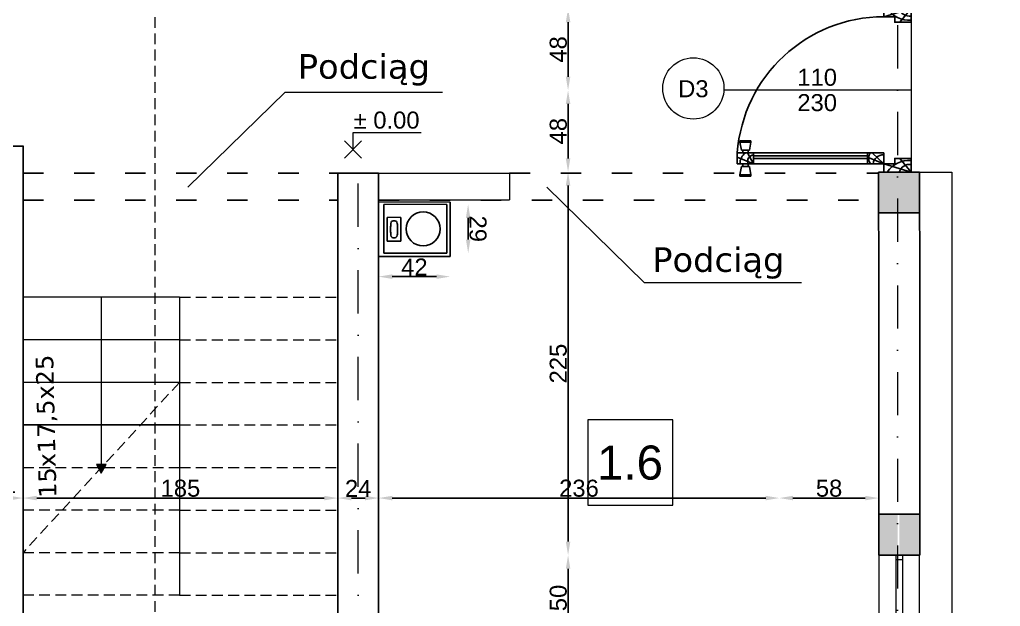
# Model space of a CAD drawing. Header units: millimetres. Extents: x -815 to 1867, y -539 to 1146.
# Drawn here: x 492 to 1068, y 131 to 476 of the extents above; entities that cross this region are included whole.
import ezdxf

# ---------------------------------------------------------------- set-up
doc = ezdxf.new("R2010")
doc.units = ezdxf.units.MM
for name, pattern in [('ACAD_ISO03W100', [30, 12, -18]), ('DASHED2', [9.525, 6.35, -3.175]), ('KRESKAKROPKAX2', [50.8, 25.4, -12.7, 0, -12.7])]:
    doc.linetypes.add(name, pattern=pattern)
for name, color, linetype in [('Drzwi', 7, 'Continuous'), ('Izolacja', 7, 'Continuous'), ('opis', 8, 'Continuous'), ('Osie', 1, 'KRESKAKROPKAX2'), ('Przekrój', 7, 'Continuous'), ('sciany', 7, 'Continuous'), ('Tabelka', 7, 'Continuous'), ('Wentylacka', 8, 'Continuous'), ('Ściany Nośne', 7, 'Continuous')]:
    doc.layers.add(name, color=color, linetype=linetype)
for name, color, linetype, lineweight in [('SCHODY', 255, 'Continuous', 30), ('stolarka', 255, 'Continuous', 13), ('wewnetrzne', 7, 'Continuous', 30), ('wymiary', 201, 'Continuous', 13)]:
    doc.layers.add(name, color=color, linetype=linetype, lineweight=lineweight)
doc.styles.add('Opisowy', font='arial.ttf')
doc.styles.get("Standard").update_dxf_attribs({"font": 'arial.ttf'})
doc.styles.add('style1', font='simplex.shx')
doc.dimstyles.new('ISO-25', dxfattribs={"dimtxt": 12, "dimasz": 10, "dimexe": 1.25, "dimexo": 0.625, "dimtad": 1, "dimdec": 0, "dimtxsty": 'Standard', "dimblk": 'OBLIQUE', "dimcen": 2.5, "dimadec": 0, "dimazin": 0, "dimtfac": 1, "dimtdec": 0, "dimtmove": 0, "dimatfit": 3, "dimfxl": 1, "dimarcsym": 0})
doc.dimstyles.new('wnetrze', dxfattribs={"dimtxt": 10, "dimasz": 8, "dimexe": 1.25, "dimexo": 0.625, "dimtad": 1, "dimdec": 0, "dimtxsty": 'Standard', "dimblk1": 'OBLIQUE', "dimcen": 2.5, "dimadec": 0, "dimazin": 0, "dimtfac": 1, "dimtdec": 0, "dimtmove": 0, "dimatfit": 3, "dimfxl": 1, "dimarcsym": 0})

# ---------------------------------------------------------------- blocks, each defined once
blk = doc.blocks.new('D-01-600')
for p, q in [((-15, 588.5), (-15, 628.5)), ((-10, 628.5), (-15, 628.5)), ((20, 623.5), (-10, 628.5)), ((-10, 588.5), (-10, 628.5)), ((20, 593.5), (20, 623.5)), ((30, 618.5), (20, 618.5)), ((30, 638.5), (70, 638.5)), ((30, 578.5), (30, 638.5)), ((30, 578.5), (54.1, 638.5)), ((70, 578.5), (70, 638.5)), ((70, 618.5), (80, 618.5)), ((80, 623.5), (110, 628.5)), ((80, 593.5), (80, 623.5)), ((110, 588.5), (110, 628.5)), ((110, 628.5), (115, 628.5)), ((115, 588.5), (115, 628.5)), ((-10, 588.5), (-15, 588.5)), ((20, 593.5), (-10, 588.5)), ((30, 598.5), (20, 598.5)), ((30, 578.5), (70, 601)), ((30, 160), (30, 578.5)), ((30, 578.5), (70, 578.5)), ((50, 160), (50, 578.5)), ((60, 160), (60, 578.5)), ((70, 598.5), (80, 598.5)), ((70, 160), (70, 578.5)), ((80, 593.5), (110, 588.5)), ((110, 588.5), (115, 588.5)), ((30, 160), (70, 160)), ((30, 160), (30, 100)), ((30, 100), (54.1, 160)), ((70, 160), (70, 100)), ((30, 100), (70, 142.5)), ((30, 100), (0, 0)), ((30, 100), (70, 100)), ((570, 100), (600, 0)), ((0, 0), (50, 40.7)), ((600, 0), (550, 40.7))]:
    blk.add_line(p, q)
for points in [[(30, 60), (30, 100), (0, 100), (0, 0), (50, 0), (50, 60)], [(570, 60), (570, 100), (600, 100), (600, 0), (550, 0), (550, 60)]]:
    blk.add_lwpolyline(points, close=True)
for centre, radius, start, end in [((34.1, 585.9), 42, 31.3101, 95.6269), ((30, 100), 540, 0, 85.752), ((39.4, 576), 24.2, 6.0418, 112.8937), ((50, 121.4), 34.3, 54.3272, 125.7567), ((24.1, 100.8), 39.4, 358.8582, 81.3705), ((-53.7, 7.7), 96.3, 355.3922, 56.0902), ((653.7, 7.7), 96.3, 123.9098, 184.6078), ((-12.7, 4.4), 41, 353.8612, 71.9572), ((612.7, 4.4), 41, 108.0428, 186.1388)]:
    blk.add_arc(centre, radius, start, end)
blk = doc.blocks.new('_Oblique')
at = {"color": 0, "linetype": 'ByBlock', "lineweight": -2}
blk.add_line((-0.5, -0.5), (0.5, 0.5), dxfattribs=at)
blk = doc.blocks.new('*D47')
at = {"layer": 'Defpoints', "color": 0, "transparency": 16777216}
for p in [(1040, 860.46), (1356.86, 860.46), (1040, 16.46)]:
    blk.add_point(p, dxfattribs=at)
at = {"layer": 'wymiary', "color": 0, "lineweight": -2, "transparency": 16777216}
blk.add_line((1356.86, 16.46), (1356.86, 860.46), dxfattribs=at)
at = {"layer": 'wymiary', "color": 0, "lineweight": -2, "transparency": 16777216, "xscale": 10, "yscale": 10, "zscale": 10}
for p, rotation in [((1356.86, 860.46), 90), ((1356.86, 16.46), 270)]:
    blk.add_blockref('_Oblique', p, dxfattribs=dict(at, rotation=rotation))
at = {"layer": 'wymiary', "color": 0, "lineweight": 13, "transparency": 16777216, "insert": (1350.11, 438.46), "char_height": 12, "attachment_point": 5, "rotation": 90}
blk.add_mtext('844', dxfattribs=at)
blk = doc.blocks.new('*D49')
at = {"layer": 'Defpoints', "color": 0, "transparency": 16777216}
for p in [(1008, 828.46), (1325.84, 828.46), (1008, 48.46)]:
    blk.add_point(p, dxfattribs=at)
at = {"layer": 'wymiary', "color": 0, "lineweight": -2, "transparency": 16777216}
blk.add_line((1325.84, 48.46), (1325.84, 828.46), dxfattribs=at)
at = {"layer": 'wymiary', "color": 0, "lineweight": -2, "transparency": 16777216, "xscale": 10, "yscale": 10, "zscale": 10}
for p, rotation in [((1325.84, 828.46), 90), ((1325.84, 48.46), 270)]:
    blk.add_blockref('_Oblique', p, dxfattribs=dict(at, rotation=rotation))
at = {"layer": 'wymiary', "color": 0, "lineweight": 13, "transparency": 16777216, "insert": (1319.09, 438.46), "char_height": 12, "attachment_point": 5, "rotation": 90}
blk.add_mtext('780', dxfattribs=at)
blk = doc.blocks.new('*D52')
at = {"layer": 'Defpoints', "color": 0, "transparency": 16777216}
for p in [(996, 816.46), (1301.26, 816.46), (997.02, 60.38)]:
    blk.add_point(p, dxfattribs=at)
at = {"layer": 'wymiary', "color": 0, "lineweight": -2, "transparency": 16777216}
blk.add_line((1301.26, 60.38), (1301.26, 816.46), dxfattribs=at)
at = {"layer": 'wymiary', "color": 0, "lineweight": -2, "transparency": 16777216, "xscale": 10, "yscale": 10, "zscale": 10}
for p, rotation in [((1301.26, 816.46), 90), ((1301.26, 60.38), 270)]:
    blk.add_blockref('_Oblique', p, dxfattribs=dict(at, rotation=rotation))
at = {"layer": 'wymiary', "color": 0, "lineweight": 13, "transparency": 16777216, "insert": (1294.5, 438.42), "char_height": 12, "attachment_point": 5, "rotation": 90}
blk.add_mtext('756', dxfattribs=at)
blk = doc.blocks.new('*D55')
at = {"layer": 'Defpoints', "color": 0, "transparency": 16777216}
for p in [(1015.94, 434), (1015.94, 110.7), (1278.58, 110.7)]:
    blk.add_point(p, dxfattribs=at)
at = {"layer": 'wymiary', "color": 0, "lineweight": -2, "transparency": 16777216}
blk.add_line((1278.58, 434), (1278.58, 110.7), dxfattribs=at)
at = {"layer": 'wymiary', "color": 0, "lineweight": -2, "transparency": 16777216, "xscale": 10, "yscale": 10, "zscale": 10}
for p, rotation in [((1278.58, 434), 90), ((1278.58, 110.7), 270)]:
    blk.add_blockref('_Oblique', p, dxfattribs=dict(at, rotation=rotation))
at = {"layer": 'wymiary', "color": 0, "lineweight": 13, "transparency": 16777216, "insert": (1271.82, 272.35), "char_height": 12, "attachment_point": 5, "rotation": 90}
blk.add_mtext('323', dxfattribs=at)
blk = doc.blocks.new('*D56')
at = {"layer": 'Defpoints', "color": 0, "transparency": 16777216}
for p in [(1015.94, 860.46), (1278.58, 860.46), (1015.94, 434)]:
    blk.add_point(p, dxfattribs=at)
at = {"layer": 'wymiary', "color": 0, "lineweight": -2, "transparency": 16777216}
blk.add_line((1278.58, 434), (1278.58, 860.46), dxfattribs=at)
at = {"layer": 'wymiary', "color": 0, "lineweight": -2, "transparency": 16777216, "xscale": 10, "yscale": 10, "zscale": 10}
for p, rotation in [((1278.58, 860.46), 90), ((1278.58, 434), 270)]:
    blk.add_blockref('_Oblique', p, dxfattribs=dict(at, rotation=rotation))
at = {"layer": 'wymiary', "color": 0, "lineweight": 13, "transparency": 16777216, "insert": (1271.83, 647.23), "char_height": 12, "attachment_point": 5, "rotation": 90}
blk.add_mtext('426', dxfattribs=at)
blk = doc.blocks.new('*D58')
at = {"layer": 'Defpoints', "color": 0, "transparency": 16777216}
for p in [(1020.9, 161.02), (1020.99, 36.46), (1256.88, 36.46)]:
    blk.add_point(p, dxfattribs=at)
at = {"layer": 'wymiary', "color": 0, "lineweight": -2, "transparency": 16777216}
blk.add_line((1256.88, 161.02), (1256.88, 36.46), dxfattribs=at)
at = {"layer": 'wymiary', "color": 0, "lineweight": -2, "transparency": 16777216, "xscale": 10, "yscale": 10, "zscale": 10}
for p, rotation in [((1256.88, 161.02), 90), ((1256.88, 36.46), 270)]:
    blk.add_blockref('_Oblique', p, dxfattribs=dict(at, rotation=rotation))
at = {"layer": 'wymiary', "color": 0, "lineweight": 13, "transparency": 16777216, "insert": (1250.13, 98.74), "char_height": 12, "attachment_point": 5, "rotation": 90}
blk.add_mtext('125', dxfattribs=at)
blk = doc.blocks.new('*D59')
at = {"layer": 'Defpoints', "color": 0, "transparency": 16777216}
for p in [(1021.02, 386), (1256.88, 386), (1021.02, 161.02)]:
    blk.add_point(p, dxfattribs=at)
at = {"layer": 'wymiary', "color": 0, "lineweight": -2, "transparency": 16777216}
blk.add_line((1256.88, 161.02), (1256.88, 386), dxfattribs=at)
at = {"layer": 'wymiary', "color": 0, "lineweight": -2, "transparency": 16777216, "xscale": 10, "yscale": 10, "zscale": 10}
for p, rotation in [((1256.88, 386), 90), ((1256.88, 161.02), 270)]:
    blk.add_blockref('_Oblique', p, dxfattribs=dict(at, rotation=rotation))
at = {"layer": 'wymiary', "color": 0, "lineweight": 13, "transparency": 16777216, "insert": (1250.13, 273.51), "char_height": 12, "attachment_point": 5, "rotation": 90}
blk.add_mtext('225', dxfattribs=at)
blk = doc.blocks.new('*D60')
at = {"layer": 'Defpoints', "color": 0, "transparency": 16777216}
for p in [(1040, 482), (1256.88, 482), (1040, 386)]:
    blk.add_point(p, dxfattribs=at)
at = {"layer": 'wymiary', "color": 0, "lineweight": -2, "transparency": 16777216}
blk.add_line((1256.88, 386), (1256.88, 482), dxfattribs=at)
at = {"layer": 'wymiary', "color": 0, "lineweight": -2, "transparency": 16777216, "xscale": 10, "yscale": 10, "zscale": 10}
for p, rotation in [((1256.88, 482), 90), ((1256.88, 386), 270)]:
    blk.add_blockref('_Oblique', p, dxfattribs=dict(at, rotation=rotation))
at = {"layer": 'wymiary', "color": 0, "lineweight": 13, "transparency": 16777216, "insert": (1250.13, 434), "char_height": 12, "attachment_point": 5, "rotation": 90}
blk.add_mtext('96', dxfattribs=at)
blk = doc.blocks.new('*D93')
at = {"layer": 'Defpoints', "color": 0, "transparency": 16777216}
for p in [(703, 336.31), (745.05, 336.31), (703, 324.57)]:
    blk.add_point(p, dxfattribs=at)
at = {"layer": 'wymiary', "color": 0, "lineweight": -2, "transparency": 16777216}
blk.add_line((737.05, 324.57), (711, 324.57), dxfattribs=at)
at = {"layer": 'wymiary', "color": 0, "transparency": 16777216}
for points in [[(711, 325.9), (711, 323.23), (703, 324.57)], [(737.05, 325.9), (737.05, 323.23), (745.05, 324.57)]]:
    blk.add_solid(points, dxfattribs=at)
at = {"layer": 'wymiary', "color": 0, "lineweight": 13, "transparency": 16777216, "insert": (724.03, 330.21), "char_height": 10, "attachment_point": 5}
blk.add_mtext('42', dxfattribs=at)
blk = doc.blocks.new('*D94')
at = {"layer": 'Defpoints', "color": 0, "transparency": 16777216}
for p in [(742.99, 366.98), (743.05, 338.3), (755.64, 338.33)]:
    blk.add_point(p, dxfattribs=at)
at = {"layer": 'wymiary', "color": 0, "lineweight": -2, "transparency": 16777216}
blk.add_line((755.6, 359.01), (755.63, 346.33), dxfattribs=at)
at = {"layer": 'wymiary', "color": 0, "transparency": 16777216}
for points in [[(756.93, 359.01), (754.27, 359), (755.58, 367.01)], [(756.96, 346.34), (754.29, 346.33), (755.64, 338.33)]]:
    blk.add_solid(points, dxfattribs=at)
at = {"layer": 'wymiary', "color": 0, "lineweight": 13, "transparency": 16777216, "insert": (761.34, 352.68), "char_height": 10, "attachment_point": 5, "rotation": 270.12423}
blk.add_mtext('29', dxfattribs=at)
blk = doc.blocks.new('*D99')
at = {"layer": 'Defpoints', "color": 0, "transparency": 16777216}
for p in [(470, 195.78), (494, 195.78), (494, 194.53)]:
    blk.add_point(p, dxfattribs=at)
at = {"layer": 'wymiary', "color": 0, "lineweight": -2, "transparency": 16777216}
blk.add_line((478, 194.53), (486, 194.53), dxfattribs=at)
at = {"layer": 'wymiary', "color": 0, "transparency": 16777216}
for points in [[(478, 195.86), (478, 193.19), (470, 194.53)], [(486, 195.86), (486, 193.19), (494, 194.53)]]:
    blk.add_solid(points, dxfattribs=at)
at = {"layer": 'wymiary', "color": 0, "lineweight": 13, "transparency": 16777216, "insert": (482, 200.17), "char_height": 10, "attachment_point": 5}
blk.add_mtext('24', dxfattribs=at)
blk = doc.blocks.new('*D100')
at = {"layer": 'Defpoints', "color": 0, "transparency": 16777216}
for p in [(494, 193.28), (679, 194.53), (679, 193.28)]:
    blk.add_point(p, dxfattribs=at)
at = {"layer": 'wymiary', "color": 0, "lineweight": -2, "transparency": 16777216}
blk.add_line((502, 194.53), (671, 194.53), dxfattribs=at)
at = {"layer": 'wymiary', "color": 0, "transparency": 16777216}
for points in [[(502, 195.86), (502, 193.19), (494, 194.53)], [(671, 195.86), (671, 193.19), (679, 194.53)]]:
    blk.add_solid(points, dxfattribs=at)
at = {"layer": 'wymiary', "color": 0, "lineweight": 13, "transparency": 16777216, "insert": (586.5, 200.26), "char_height": 10, "attachment_point": 5}
blk.add_mtext('185', dxfattribs=at)
blk = doc.blocks.new('*D101')
at = {"layer": 'Defpoints', "color": 0, "transparency": 16777216}
for p in [(679, 194.53), (703, 194.53), (703, 194.53)]:
    blk.add_point(p, dxfattribs=at)
at = {"layer": 'wymiary', "color": 0, "lineweight": -2, "transparency": 16777216}
blk.add_line((687, 194.53), (695, 194.53), dxfattribs=at)
at = {"layer": 'wymiary', "color": 0, "transparency": 16777216}
for points in [[(687, 195.86), (687, 193.19), (679, 194.53)], [(695, 195.86), (695, 193.19), (703, 194.53)]]:
    blk.add_solid(points, dxfattribs=at)
at = {"layer": 'wymiary', "color": 0, "lineweight": 13, "transparency": 16777216, "insert": (691, 200.17), "char_height": 10, "attachment_point": 5}
blk.add_mtext('24', dxfattribs=at)
blk = doc.blocks.new('*D102')
at = {"layer": 'Defpoints', "color": 0, "transparency": 16777216}
for p in [(703, 194.53), (703, 60.46), (938.51, 60.34)]:
    blk.add_point(p, dxfattribs=at)
at = {"layer": 'wymiary', "color": 0, "lineweight": -2, "transparency": 16777216}
blk.add_line((930.51, 194.53), (711, 194.53), dxfattribs=at)
at = {"layer": 'wymiary', "color": 0, "transparency": 16777216}
for points in [[(711, 195.86), (711, 193.19), (703, 194.53)], [(930.51, 195.86), (930.51, 193.19), (938.51, 194.53)]]:
    blk.add_solid(points, dxfattribs=at)
at = {"layer": 'wymiary', "color": 0, "lineweight": 13, "transparency": 16777216, "insert": (820.75, 200.26), "char_height": 10, "attachment_point": 5}
blk.add_mtext('236', dxfattribs=at)
blk = doc.blocks.new('*D103')
at = {"layer": 'Defpoints', "color": 0, "transparency": 16777216}
for p in [(938.51, 194.53), (997, 195.78), (997, 194.53)]:
    blk.add_point(p, dxfattribs=at)
at = {"layer": 'wymiary', "color": 0, "lineweight": -2, "transparency": 16777216}
blk.add_line((946.51, 194.53), (989, 194.53), dxfattribs=at)
at = {"layer": 'wymiary', "color": 0, "transparency": 16777216}
for points in [[(946.51, 195.86), (946.51, 193.19), (938.51, 194.53)], [(989, 195.86), (989, 193.19), (997, 194.53)]]:
    blk.add_solid(points, dxfattribs=at)
at = {"layer": 'wymiary', "color": 0, "lineweight": 13, "transparency": 16777216, "insert": (967.75, 200.26), "char_height": 10, "attachment_point": 5}
blk.add_mtext('58', dxfattribs=at)
blk = doc.blocks.new('*D110')
at = {"layer": 'Defpoints', "color": 0, "transparency": 16777216}
for p in [(814.34, 482), (1015.94, 482), (1015.94, 434)]:
    blk.add_point(p, dxfattribs=at)
at = {"layer": 'wymiary', "color": 0, "lineweight": -2, "transparency": 16777216}
blk.add_line((814.34, 442), (814.34, 474), dxfattribs=at)
at = {"layer": 'wymiary', "color": 0, "transparency": 16777216}
for points in [[(813.01, 474), (815.68, 474), (814.34, 482)], [(813.01, 442), (815.68, 442), (814.34, 434)]]:
    blk.add_solid(points, dxfattribs=at)
at = {"layer": 'wymiary', "color": 0, "lineweight": 13, "transparency": 16777216, "insert": (808.61, 458), "char_height": 10, "attachment_point": 5, "rotation": 90}
blk.add_mtext('48', dxfattribs=at)
blk = doc.blocks.new('*D111')
at = {"layer": 'Defpoints', "color": 0, "transparency": 16777216}
for p in [(1015.94, 434), (814.34, 386), (1015.94, 386)]:
    blk.add_point(p, dxfattribs=at)
at = {"layer": 'wymiary', "color": 0, "lineweight": -2, "transparency": 16777216}
blk.add_line((814.34, 426), (814.34, 394), dxfattribs=at)
at = {"layer": 'wymiary', "color": 0, "transparency": 16777216}
for points in [[(813.01, 426), (815.68, 426), (814.34, 434)], [(813.01, 394), (815.68, 394), (814.34, 386)]]:
    blk.add_solid(points, dxfattribs=at)
at = {"layer": 'wymiary', "color": 0, "lineweight": 13, "transparency": 16777216, "insert": (808.61, 410), "char_height": 10, "attachment_point": 5, "rotation": 90}
blk.add_mtext('48', dxfattribs=at)
blk = doc.blocks.new('*D112')
at = {"layer": 'Defpoints', "color": 0, "transparency": 16777216}
for p in [(996.86, 386), (814.34, 161.02), (997.02, 161.02)]:
    blk.add_point(p, dxfattribs=at)
at = {"layer": 'wymiary', "color": 0, "lineweight": -2, "transparency": 16777216}
blk.add_line((814.34, 378), (814.34, 169.02), dxfattribs=at)
at = {"layer": 'wymiary', "color": 0, "transparency": 16777216}
for points in [[(813.01, 378), (815.68, 378), (814.34, 386)], [(813.01, 169.02), (815.68, 169.02), (814.34, 161.02)]]:
    blk.add_solid(points, dxfattribs=at)
at = {"layer": 'wymiary', "color": 0, "lineweight": 13, "transparency": 16777216, "insert": (808.61, 273.51), "char_height": 10, "attachment_point": 5, "rotation": 90}
blk.add_mtext('225', dxfattribs=at)
blk = doc.blocks.new('*D113')
at = {"layer": 'Defpoints', "color": 0, "transparency": 16777216}
for p in [(997.02, 161.02), (814.34, 110.7), (997.02, 110.7)]:
    blk.add_point(p, dxfattribs=at)
at = {"layer": 'wymiary', "color": 0, "lineweight": -2, "transparency": 16777216}
blk.add_line((814.34, 153.02), (814.34, 118.7), dxfattribs=at)
at = {"layer": 'wymiary', "color": 0, "transparency": 16777216}
for points in [[(813.01, 153.02), (815.68, 153.02), (814.34, 161.02)], [(813.01, 118.7), (815.68, 118.7), (814.34, 110.7)]]:
    blk.add_solid(points, dxfattribs=at)
at = {"layer": 'wymiary', "color": 0, "lineweight": 13, "transparency": 16777216, "insert": (808.61, 135.86), "char_height": 10, "attachment_point": 5, "rotation": 90}
blk.add_mtext('50', dxfattribs=at)

msp = doc.modelspace()

# ---------------------------------------------------------------- hatches: boundary and pattern name
at = {"layer": 'sciany', "lineweight": 18}
h = msp.add_hatch(dxfattribs=at)
h.set_pattern_fill('JIS_STN_1E', color=256, scale=5, angle=90)
h.paths.add_polyline_path([(1020.86, 386), (1009, 386), (1009, 362), (1020.86, 362)])
h.paths.add_polyline_path([(1009, 386), (1008, 386), (1008, 362), (1009, 362)])
h.paths.add_polyline_path([(1020, 840.46), (1008, 840.46), (1008, 828.46), (1020, 828.46)])
h.paths.add_polyline_path([(1020, 828.46), (1008, 828.46), (1008, 816.46), (1020, 816.46)])
h.paths.add_polyline_path([(1008, 828.46), (996, 828.46), (996, 816.46), (1008, 816.46)])
h.paths.add_polyline_path([(1008, 840.46), (996, 840.46), (996, 828.46), (1008, 828.46)])
h.paths.add_polyline_path([(489.95, 840.46), (478, 840.46), (478, 828.46), (489.95, 828.46)])
h.paths.add_polyline_path([(489.95, 828.46), (478, 828.46), (478, 816.46), (489.95, 816.46)])
h.paths.add_polyline_path([(478, 828.46), (465.95, 828.46), (465.95, 816.46), (478, 816.46)])
h.paths.add_polyline_path([(478, 840.46), (465.95, 840.46), (465.95, 828.46), (478, 828.46)])
h.paths.add_polyline_path([(34, 828.46), (22, 828.46), (22, 816.46), (34, 816.46)])
h.paths.add_polyline_path([(34, 840.46), (22, 840.46), (22, 828.46), (34, 828.46)])
h.paths.add_polyline_path([(22, 840.46), (10, 840.46), (10, 828.46), (22, 828.46)])
h.paths.add_polyline_path([(22, 828.46), (10, 828.46), (10, 816.46), (22, 816.46)])
h.paths.add_polyline_path([(34, 409), (22, 409), (22, 385), (34, 385)])
h.paths.add_polyline_path([(22, 409), (10, 409), (10, 385), (22, 385)])
h = msp.add_hatch(dxfattribs=at)
h.set_pattern_fill('JIS_STN_1E', color=256, scale=5, angle=90)
h.paths.add_polyline_path([(22, 60.46), (10, 60.46), (10, 48.46), (22, 48.46)])
h.paths.add_polyline_path([(34, 60.46), (22, 60.46), (22, 48.46), (34, 48.46)])
h.paths.add_polyline_path([(34, 48.46), (22, 48.46), (22, 36.46), (34, 36.46)])
h.paths.add_polyline_path([(22, 48.46), (10, 48.46), (10, 36.46), (22, 36.46)])
h.paths.add_polyline_path([(478, 60.46), (470, 60.46), (470, 48.46), (478, 48.46)])
h.paths.add_polyline_path([(470, 60.46), (465.46, 60.46), (465.46, 48.46), (470, 48.46)])
h.paths.add_polyline_path([(470, 48.46), (465.46, 48.46), (465.46, 36.46), (470, 36.46)])
h.paths.add_polyline_path([(478, 48.46), (470, 48.46), (470, 36.46), (478, 36.46)])
h.paths.add_polyline_path([(489.46, 48.46), (478, 48.46), (478, 36.46), (489.46, 36.46)])
h.paths.add_polyline_path([(489.46, 60.46), (478, 60.46), (478, 48.46), (489.46, 48.46)])
h.paths.add_polyline_path([(880, 60.46), (856, 60.46), (856, 48.46), (868, 48.46), (880, 48.46)])
h.paths.add_polyline_path([(880, 48.46), (856, 48.46), (856, 36.46), (880, 36.46)])
h.paths.add_polyline_path([(1008, 185.02), (997.02, 185.02), (997.02, 161.02), (1008, 161.02)])
h.paths.add_polyline_path([(1021, 177.46), (1021, 185.02), (1009, 185.02), (1009, 161.02), (1020.9, 161.02)])
h.paths.add_polyline_path([(1008, 386), (996.86, 386), (996.86, 365.55), (996.88, 362), (1008, 362)])
at = {"layer": 'wewnetrzne', "lineweight": 13}
h = msp.add_hatch(color=256, dxfattribs=at)
h.set_gradient(color1=(255, 255, 255))
h.paths.add_polyline_path([(542.93, 214.15), (540, 214.15), (540, 212.46), (541.95, 212.46)])
h.paths.add_polyline_path([(540, 214.15), (537.07, 214.15), (538.05, 212.46), (540, 212.46)])
h.paths.add_polyline_path([(541.95, 212.46), (538.05, 212.46), (540, 209.07)])

# ---------------------------------------------------------------- linework, layer by layer
at = {"layer": 'Drzwi', "lineweight": 13}
msp.add_line((1015.94, 474), (1015.94, 394), dxfattribs=at)
at = {"layer": 'Izolacja', "lineweight": 13}
for p, q in [((1020.86, 386), (1040, 386)), ((1040, 386), (1040, 16.46))]:
    msp.add_line(p, q, dxfattribs=at)
at = {"layer": 'Osie', "linetype": 'KRESKAKROPKAX2', "lineweight": 13}
msp.add_line((1008, 828.46), (1008, 48.46), dxfattribs=at)
at = {"layer": 'Osie', "lineweight": 13}
msp.add_line((691, 48.46), (691, 385.42), dxfattribs=at)
at = {"layer": 'Przekrój', "linetype": 'DASHED2', "lineweight": 13}
msp.add_line((571.49, 991.3), (571.49, -58.7), dxfattribs=at)
at = {"layer": 'sciany', "lineweight": 25}
for p, q in [((494, 60.46), (494, 401.32)), ((679, 60.46), (679, 385.42)), ((703, 177.46), (703, 369.7)), ((997, 337.46), (996.86, 365.55)), ((1020.86, 365.55), (1021, 337.46)), ((997, 177.46), (997, 337.46)), ((1021, 177.46), (1021, 337.46)), ((703, 177.46), (703, 60.46))]:
    msp.add_line(p, q, dxfattribs=at)
at = {"layer": 'sciany', "lineweight": 13}
for p, q in [((703, 385.42), (780, 385.42)), ((780, 385.42), (780, 369.7)), ((996.86, 365.55), (996.86, 386)), ((996.86, 386), (1020.86, 386)), ((703, 369.7), (780, 369.7)), ((586, 312.46), (494, 312.46)), ((586, 287.46), (494, 287.46)), ((586, 262.46), (494, 262.46)), ((586, 237.46), (494, 237.46)), ((494, 237.46), (586, 237.46)), ((997.02, 161.02), (997, 177.46)), ((1021, 177.46), (1020.9, 161.02))]:
    msp.add_line(p, q, dxfattribs=at)
at = {"layer": 'sciany', "linetype": 'DASHED2', "lineweight": 13}
for p, q in [((586, 312.46), (679, 312.46)), ((586, 287.46), (679, 287.46)), ((586, 287.46), (679, 287.46)), ((586, 262.46), (679, 262.46)), ((586, 262.46), (679, 262.46)), ((586, 237.46), (679, 237.46)), ((586, 237.46), (679, 237.46)), ((494, 212.46), (586, 212.46)), ((586, 212.46), (679, 212.46)), ((586, 212.46), (679, 212.46)), ((586, 187.46), (494, 187.46)), ((586, 187.46), (679, 187.46)), ((586, 187.46), (679, 187.46)), ((586, 162.46), (494, 162.46)), ((586, 162.46), (679, 162.46)), ((586, 162.46), (679, 162.46)), ((586, 137.46), (494, 137.46)), ((586, 137.46), (679, 137.46)), ((586, 137.46), (679, 137.46))]:
    msp.add_line(p, q, dxfattribs=at)
at = {"layer": 'sciany', "lineweight": 25}
for points in [[(996.86, 386), (996.86, 362), (1020.86, 362), (1020.86, 386)], [(997.02, 185.02), (997.02, 161.02), (1021.02, 161.02), (1021.02, 185.02)]]:
    msp.add_lwpolyline(points, close=True, dxfattribs=at)
at = {"layer": 'sciany', "lineweight": 13}
msp.add_point((586, 287.46), dxfattribs=at)
at = {"layer": 'stolarka', "lineweight": 13}
for p, q in [((997.02, 161.02), (997.02, 60.38)), ((997.02, 161.02), (1020.9, 161.02)), ((1007.02, 161.02), (1007.02, 50.34)), ((1007.02, 158.47), (1010.96, 158.39)), ((1010.96, 161.02), (1010.96, 46.4)), ((1020.99, 36.46), (1020.9, 161.02))]:
    msp.add_line(p, q, dxfattribs=at)
at = {"layer": 'Tabelka', "lineweight": 25}
for p, q in [((469.67, 401.27), (494, 401.27)), ((679, 385.42), (703, 385.42)), ((703, 369.7), (703, 385.42))]:
    msp.add_line(p, q, dxfattribs=at)
at = {"layer": 'Wentylacka', "lineweight": 13}
for p, q in [((745.05, 368.35), (703, 368.35)), ((742.99, 366.98), (705.99, 366.98)), ((716.05, 359.35), (708.05, 359.35))]:
    msp.add_line(p, q, dxfattribs=at)
at = {"layer": 'Wentylacka', "lineweight": 25}
for p, q in [((703, 368.35), (703, 336.31)), ((706.05, 338.3), (705.99, 366.98)), ((742.99, 366.98), (743.05, 338.3)), ((745.05, 352.33), (745.05, 368.35)), ((708.05, 359.35), (708.05, 352.35)), ((708.05, 359.35), (708.05, 345.35)), ((716.05, 352.35), (716.05, 359.35)), ((716.05, 345.35), (716.05, 359.35)), ((708.05, 352.35), (708.05, 345.35)), ((716.05, 345.35), (716.05, 352.35)), ((745.05, 336.31), (745.05, 352.33)), ((708.05, 345.35), (712.05, 345.35)), ((708.05, 345.35), (716.05, 345.35)), ((712.05, 345.35), (716.05, 345.35)), ((745.05, 336.31), (703, 336.31)), ((743.05, 338.3), (706.05, 338.3))]:
    msp.add_line(p, q, dxfattribs=at)
msp.add_circle((729.15, 352.58), 10, dxfattribs=at)
for centre, radius, start, end in [((770.85, 352.35), 60.8, 177.35148, 180.00003), ((770.85, 352.35), 60.8, 179.99997, 182.64852), ((714.16, 354.97), 4.05, 158.19856, 177.3516), ((711.52, 356.03), 1.2, 115.21296, 158.1986), ((712.05, 354.89), 2.46, 89.99999, 115.21289), ((712.05, 354.89), 2.46, 64.78711, 90.00001), ((712.59, 356.03), 1.2, 21.8014, 64.78704), ((709.95, 354.97), 4.05, 2.6484, 21.80144), ((653.26, 352.35), 60.8, 359.99997, 2.64852), ((653.26, 352.35), 60.8, 357.35148, 0.00003), ((714.16, 349.73), 4.05, 182.6484, 201.80144), ((711.52, 348.67), 1.2, 201.8014, 244.78704), ((712.05, 349.8), 2.46, 244.78711, 270.00001), ((712.05, 349.8), 2.46, 269.99999, 295.21289), ((712.59, 348.67), 1.2, 295.21296, 338.1986), ((709.95, 349.73), 4.05, 338.19856, 357.3516)]:
    msp.add_arc(centre, radius, start, end, dxfattribs=at)
at = {"layer": 'wewnetrzne', "lineweight": 13}
for p, q in [((590.87, 377.09), (648.1, 432.98)), ((648.1, 432.98), (740.5, 432.98)), ((801.84, 377.09), (859.07, 321.19)), ((859.07, 321.19), (951.47, 321.19)), ((540, 312.46), (540, 212.46)), ((586, 312.46), (586, 137.46))]:
    msp.add_line(p, q, dxfattribs=at)
at = {"layer": 'wewnetrzne', "linetype": 'ACAD_ISO03W100', "lineweight": 25}
for p, q in [((494, 369.42), (679, 369.42)), ((703, 369.42), (996.86, 369.42))]:
    msp.add_line(p, q, dxfattribs=at)
at = {"layer": 'wewnetrzne', "linetype": 'DASHED2', "lineweight": 13}
msp.add_line((586, 262.46), (494, 162.46), dxfattribs=at)
at = {"layer": 'wewnetrzne', "lineweight": 13}
for points in [[(825.88, 190.45), (875.88, 190.45), (875.88, 240.45), (825.88, 240.45)], [(540, 209.07), (542.93, 214.15), (537.07, 214.15)]]:
    msp.add_lwpolyline(points, close=True, dxfattribs=at)
at = {"layer": 'wymiary', "lineweight": 13}
for p, q in [((1015.94, 434), (905.94, 434)), ((682.96, 394.24), (692.96, 404.24)), ((682.96, 404.24), (692.96, 394.24)), ((687.96, 399.24), (687.96, 409.24)), ((687.96, 409.24), (727.96, 409.24))]:
    msp.add_line(p, q, dxfattribs=at)
msp.add_circle((887.97, 435.1), 18, dxfattribs=at)
at = {"layer": 'Ściany Nośne', "linetype": 'ACAD_ISO03W100', "lineweight": 25}
for p, q in [((494, 385.42), (679, 385.42)), ((780, 385.42), (996.86, 385.42))]:
    msp.add_line(p, q, dxfattribs=at)
at = {"layer": 'Ściany Nośne', "lineweight": 13}
msp.add_line((1020.9, 161.02), (997.02, 161.02), dxfattribs=at)

# ---------------------------------------------------------------- block references
at = {"layer": 'Drzwi', "lineweight": 0, "xscale": 0.16, "yscale": 0.16, "zscale": 0.16, "rotation": 89.99999999999999}
msp.add_blockref('D-01-600', (1015.94, 386), dxfattribs=at)

# ---------------------------------------------------------------- texts
at = {"layer": 'opis', "lineweight": 13, "ltscale": 10, "char_height": 14.4281, "attachment_point": 4, "style": 'style1'}
for insert in [(655.47, 445.98), (863.8, 332.54)]:
    msp.add_mtext_dynamic_manual_height_columns('{\\fVerdana|b0|i0|c238|p34;Podciąg}', width=265.8896, gutter_width=96.19, heights=[0], dxfattribs=dict(at, insert=insert))
at = {"layer": 'SCHODY', "lineweight": 13, "insert": (501.52, 271.4), "char_height": 10.2965, "width": 69.7467, "attachment_point": 3, "rotation": 91.34898, "style": 'Opisowy'}
msp.add_mtext('\\pxqc;{\\fVerdana|b0|i0|c238|p34;15x17,5x25}', dxfattribs=at)
at = {"layer": 'wewnetrzne', "lineweight": 13}
msp.add_text('1.6', height=20, dxfattribs=at).set_placement((831.32, 205.38))
at = {"layer": 'wymiary', "lineweight": 13}
for s, p in [('110', (949.1, 436.66)), ('D3', (879.06, 429.92)), ('230', (949.1, 421.77)), ('± 0.00', (688.31, 411.5))]:
    msp.add_text(s, height=10, dxfattribs=at).set_placement(p)

# ---------------------------------------------------------------- dimensions: what is measured, and where the dimension line sits
for p1, p2, distance, dimstyle, picture, middle in [((1015.94, 434), (1015.94, 860.46), -262.64, 'ISO-25', '*D56', (1271.83, 647.23)), ((1015.94, 434), (1015.94, 110.7), 262.64, 'ISO-25', '*D55', (1271.82, 272.35)), ((742.99, 366.98), (743.05, 338.3), 12.59, 'wnetrze', '*D94', (761.34, 352.68)), ((997.02, 161.02), (997.02, 110.7), -182.67, 'wnetrze', '*D113', (808.61, 135.86))]:
    dim = msp.add_aligned_dim(p1=p1, p2=p2, distance=distance, dimstyle=dimstyle, override={"dimse1": 1, "dimse2": 1}, dxfattribs=at)
    dim.commit()
    dim.dimension.update_dxf_attribs({"geometry": picture, "text_midpoint": middle})
for base, p1, p2, dimstyle, picture, middle in [((1356.86, 860.46), (1040, 16.46), (1040, 860.46), 'ISO-25', '*D47', (1350.11, 438.46)), ((1325.84, 828.46), (1008, 48.46), (1008, 828.46), 'ISO-25', '*D49', (1319.09, 438.46)), ((1301.26, 816.46), (997.02, 60.38), (996, 816.46), 'ISO-25', '*D52', (1294.5, 438.42)), ((1256.88, 482), (1040, 386), (1040, 482), 'ISO-25', '*D60', (1250.13, 434)), ((814.34, 482), (1015.94, 434), (1015.94, 482), 'wnetrze', '*D110', (808.61, 458)), ((814.34, 386), (1015.94, 434), (1015.94, 386), 'wnetrze', '*D111', (808.61, 410)), ((1256.88, 386), (1021.02, 161.02), (1021.02, 386), 'ISO-25', '*D59', (1250.13, 273.51)), ((814.34, 161.02), (996.86, 386), (997.02, 161.02), 'wnetrze', '*D112', (808.61, 273.51)), ((1256.88, 36.46), (1020.9, 161.02), (1020.99, 36.46), 'ISO-25', '*D58', (1250.13, 98.74))]:
    dim = msp.add_linear_dim(base=base, p1=p1, p2=p2, angle=90, dimstyle=dimstyle, override={"dimse1": 1, "dimse2": 1}, dxfattribs=at)
    dim.commit()
    dim.dimension.update_dxf_attribs({"geometry": picture, "text_midpoint": middle})
for base, p1, p2, picture, middle in [((703, 324.57), (745.05, 336.31), (703, 336.31), '*D93', (724.03, 330.21)), ((494, 194.53), (470, 195.78), (494, 195.78), '*D99', (482, 200.17)), ((679, 194.53), (494, 193.28), (679, 193.28), '*D100', (586.5, 200.26)), ((703, 194.53), (679, 194.53), (703, 194.53), '*D101', (691, 200.17)), ((703, 194.53), (938.51, 60.34), (703, 60.46), '*D102', (820.75, 200.26)), ((997, 194.53), (938.51, 194.53), (997, 195.78), '*D103', (967.75, 200.26))]:
    dim = msp.add_linear_dim(base=base, p1=p1, p2=p2, dimstyle='wnetrze', override={"dimse1": 1, "dimse2": 1}, dxfattribs=at)
    dim.commit()
    dim.dimension.update_dxf_attribs({"geometry": picture, "text_midpoint": middle})

doc.saveas('drawing.dxf')
